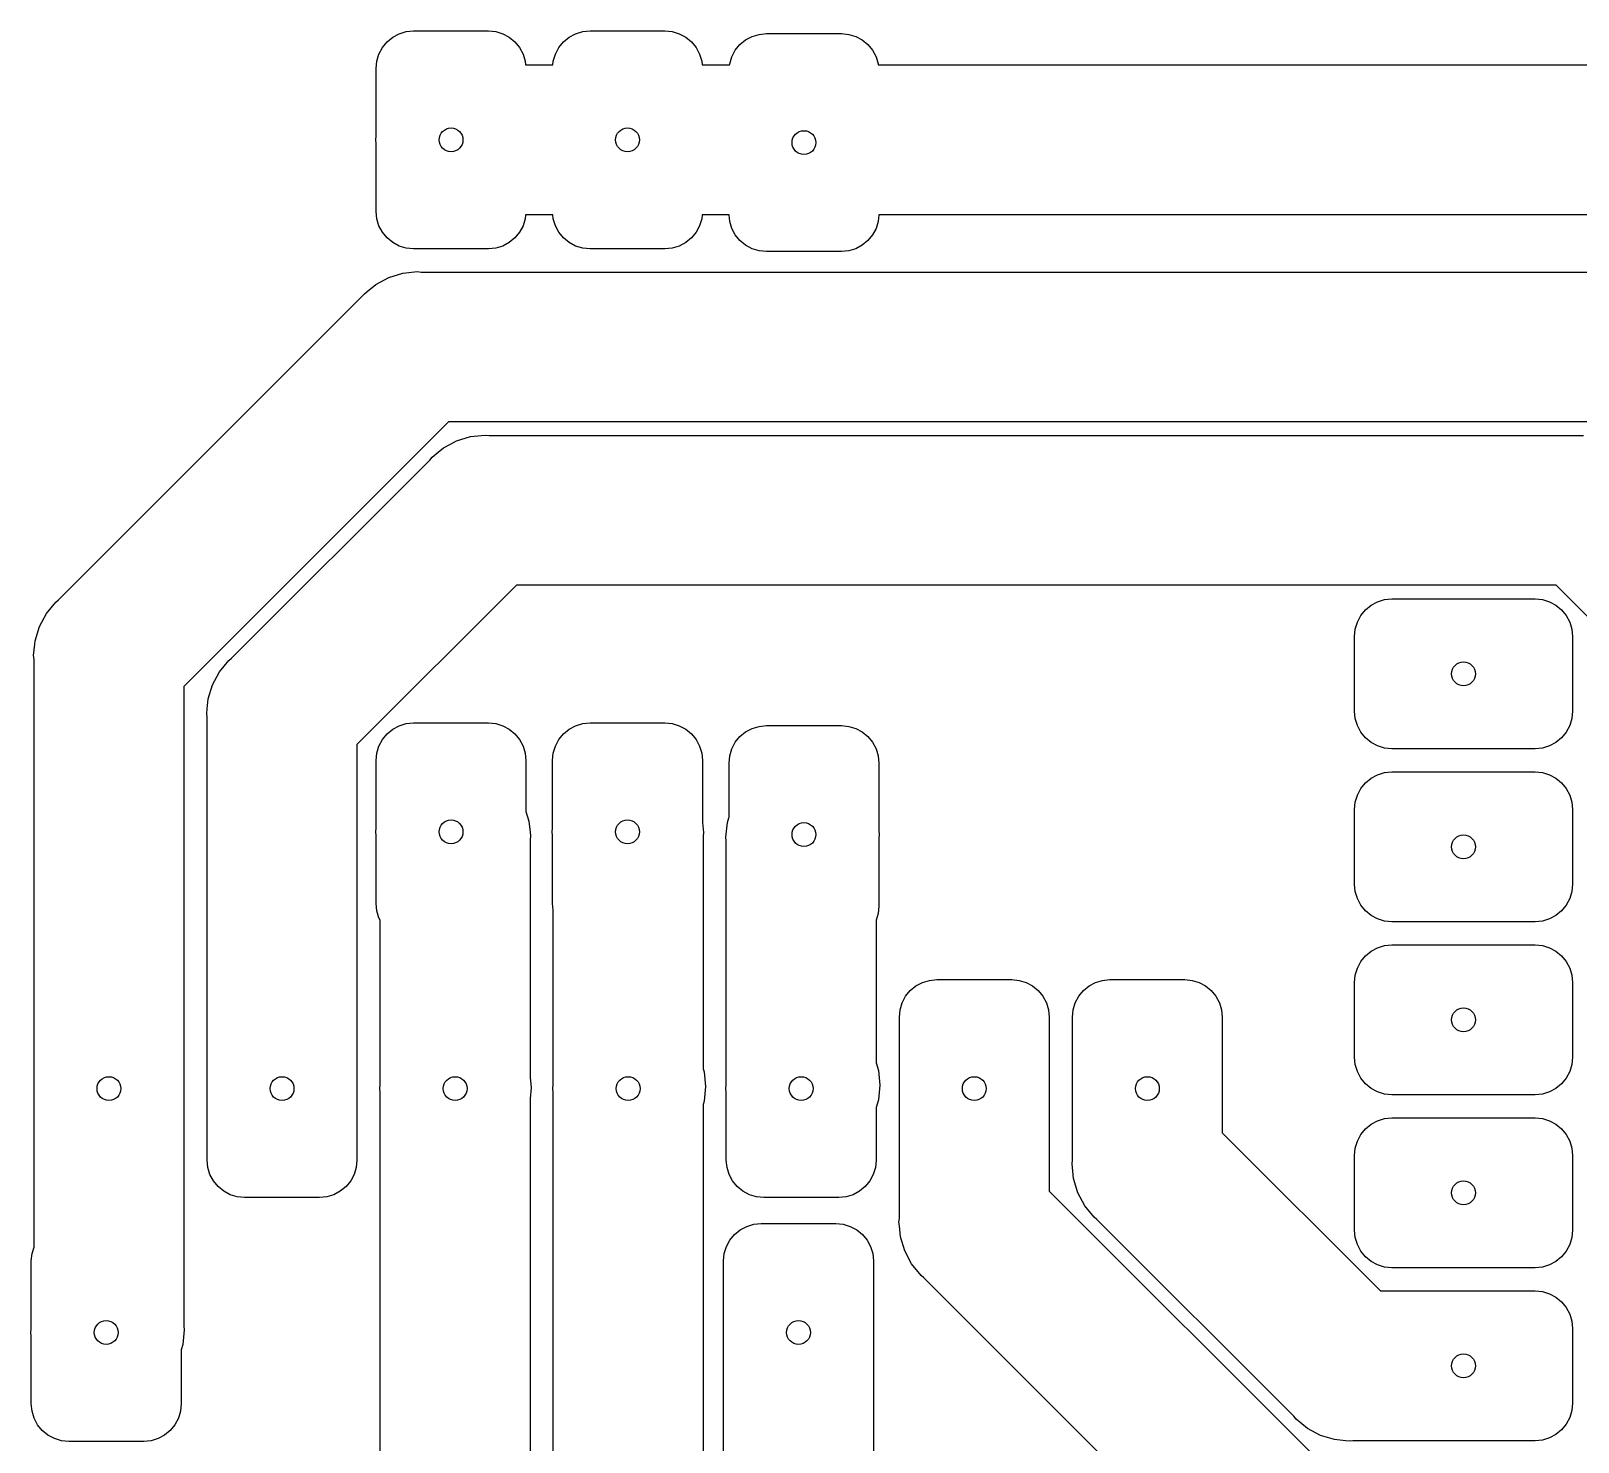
# Model space of a CAD drawing. Extents: x 5.52 to 7.1, y -5.17 to -2.98.
# Drawn here: x 5.516 to 6.41, y -3.792 to -2.976 of the extents above; entities that cross this region are included whole.
import ezdxf

# ---------------------------------------------------------------- set-up
doc = ezdxf.new("R2010")
doc.units = 0
doc.header["$MEASUREMENT"] = 0
doc.layers.add('BLACK', color=7, linetype='CONTINUOUS')

msp = doc.modelspace()

# ---------------------------------------------------------------- linework, layer by layer
at = {"layer": 'BLACK', "linetype": 'CONTINUOUS'}
for p, q in [((5.72912, -2.97803), (5.73318, -2.97679)), ((5.73318, -2.97679), (5.7374, -2.97638)), ((5.7374, -2.97638), (5.78071, -2.97638)), ((5.78071, -2.97638), (5.78493, -2.97679)), ((5.78493, -2.97679), (5.789, -2.97803)), ((5.83108, -2.97803), (5.83515, -2.97679)), ((5.83515, -2.97679), (5.83937, -2.97638)), ((5.83937, -2.97638), (5.88268, -2.97638)), ((5.88268, -2.97638), (5.8869, -2.97679)), ((5.8869, -2.97679), (5.89096, -2.97803)), ((5.7194, -2.986), (5.72209, -2.98272)), ((5.72209, -2.98272), (5.72537, -2.98003)), ((5.72537, -2.98003), (5.72912, -2.97803)), ((5.789, -2.97803), (5.79274, -2.98003)), ((5.79274, -2.98003), (5.79602, -2.98272)), ((5.79602, -2.98272), (5.79871, -2.986)), ((5.82137, -2.986), (5.82406, -2.98272)), ((5.82406, -2.98272), (5.82734, -2.98003)), ((5.82734, -2.98003), (5.83108, -2.97803)), ((5.89096, -2.97803), (5.89471, -2.98003)), ((5.89471, -2.98003), (5.89799, -2.98272)), ((5.89799, -2.98272), (5.90068, -2.986)), ((5.92333, -2.98758), (5.92603, -2.98429)), ((5.92603, -2.98429), (5.92931, -2.9816)), ((5.92931, -2.9816), (5.93305, -2.9796)), ((5.93305, -2.9796), (5.93711, -2.97837)), ((5.93711, -2.97837), (5.94134, -2.97795)), ((5.94134, -2.97795), (5.98465, -2.97795)), ((5.98465, -2.97795), (5.98887, -2.97837)), ((5.98887, -2.97837), (5.99293, -2.9796)), ((5.99293, -2.9796), (5.99668, -2.9816)), ((5.99668, -2.9816), (5.99996, -2.98429)), ((5.99996, -2.98429), (6.00265, -2.98758)), ((5.71575, -2.99803), (5.71616, -2.99381)), ((5.71616, -2.99381), (5.7174, -2.98975)), ((5.7174, -2.98975), (5.7194, -2.986)), ((5.79871, -2.986), (5.80071, -2.98975)), ((5.80071, -2.98975), (5.80195, -2.99381)), ((5.80195, -2.99381), (5.80217, -2.99606)), ((5.81791, -2.99606), (5.81813, -2.99381)), ((5.81813, -2.99381), (5.81936, -2.98975)), ((5.81936, -2.98975), (5.82137, -2.986)), ((5.90068, -2.986), (5.90268, -2.98975)), ((5.90268, -2.98975), (5.90391, -2.99381)), ((5.90391, -2.99381), (5.90414, -2.99606)), ((5.9201, -2.99538), (5.92133, -2.99132)), ((5.92133, -2.99132), (5.92333, -2.98758)), ((6.00265, -2.98758), (6.00465, -2.99132)), ((6.00465, -2.99132), (6.00588, -2.99538)), ((5.71575, -3.03724), (5.71575, -2.99803)), ((5.80217, -2.99606), (5.81791, -2.99606)), ((5.90414, -2.99606), (5.92003, -2.99606)), ((5.92003, -2.99606), (5.9201, -2.99538)), ((6.00588, -2.99538), (6.00595, -2.99606)), ((6.00595, -2.99606), (6.7993, -2.99606)), ((5.71554, -3.03937), (5.71575, -3.03724)), ((5.71575, -3.0415), (5.71554, -3.03937)), ((5.71575, -3.08071), (5.71575, -3.0415)), ((5.71616, -3.08493), (5.71575, -3.08071)), ((5.80217, -3.08268), (5.80195, -3.08493)), ((5.81791, -3.08268), (5.80217, -3.08268)), ((5.81813, -3.08493), (5.81791, -3.08268)), ((5.90414, -3.08268), (5.90391, -3.08493)), ((5.91972, -3.08268), (5.90414, -3.08268)), ((5.9201, -3.08651), (5.91972, -3.08268)), ((6.00626, -3.08268), (6.00588, -3.08651)), ((6.78349, -3.08268), (6.00626, -3.08268)), ((5.7174, -3.089), (5.71616, -3.08493)), ((5.7194, -3.09274), (5.7174, -3.089)), ((5.72209, -3.09602), (5.7194, -3.09274)), ((5.79871, -3.09274), (5.79602, -3.09602)), ((5.80071, -3.089), (5.79871, -3.09274)), ((5.80195, -3.08493), (5.80071, -3.089)), ((5.81936, -3.089), (5.81813, -3.08493)), ((5.82137, -3.09274), (5.81936, -3.089)), ((5.82406, -3.09602), (5.82137, -3.09274)), ((5.90068, -3.09274), (5.89799, -3.09602)), ((5.90268, -3.089), (5.90068, -3.09274)), ((5.90391, -3.08493), (5.90268, -3.089)), ((5.92133, -3.09057), (5.9201, -3.08651)), ((5.92333, -3.09431), (5.92133, -3.09057)), ((6.00465, -3.09057), (6.00265, -3.09431)), ((6.00588, -3.08651), (6.00465, -3.09057)), ((5.72537, -3.09871), (5.72209, -3.09602)), ((5.72912, -3.10071), (5.72537, -3.09871)), ((5.73318, -3.10195), (5.72912, -3.10071)), ((5.7374, -3.10236), (5.73318, -3.10195)), ((5.78493, -3.10195), (5.78071, -3.10236)), ((5.789, -3.10071), (5.78493, -3.10195)), ((5.79274, -3.09871), (5.789, -3.10071)), ((5.79602, -3.09602), (5.79274, -3.09871)), ((5.82734, -3.09871), (5.82406, -3.09602)), ((5.83108, -3.10071), (5.82734, -3.09871)), ((5.83515, -3.10195), (5.83108, -3.10071)), ((5.83937, -3.10236), (5.83515, -3.10195)), ((5.8869, -3.10195), (5.88268, -3.10236)), ((5.89096, -3.10071), (5.8869, -3.10195)), ((5.89471, -3.09871), (5.89096, -3.10071)), ((5.89799, -3.09602), (5.89471, -3.09871)), ((5.92603, -3.09759), (5.92333, -3.09431)), ((5.92931, -3.10029), (5.92603, -3.09759)), ((5.93305, -3.10229), (5.92931, -3.10029)), ((5.99668, -3.10029), (5.99293, -3.10229)), ((5.99996, -3.09759), (5.99668, -3.10029)), ((6.00265, -3.09431), (5.99996, -3.09759)), ((5.78071, -3.10236), (5.7374, -3.10236)), ((5.88268, -3.10236), (5.83937, -3.10236)), ((5.93711, -3.10352), (5.93305, -3.10229)), ((5.94134, -3.10394), (5.93711, -3.10352)), ((5.98465, -3.10394), (5.94134, -3.10394)), ((5.98887, -3.10352), (5.98465, -3.10394)), ((5.99293, -3.10229), (5.98887, -3.10352)), ((5.71557, -3.12287), (5.72309, -3.11885)), ((5.72309, -3.11885), (5.73126, -3.11637)), ((5.73126, -3.11637), (5.73975, -3.11554)), ((5.73975, -3.11554), (5.74188, -3.11575)), ((5.74188, -3.11575), (6.45261, -3.11575)), ((5.70762, -3.12994), (5.70898, -3.12828)), ((5.70898, -3.12828), (5.71063, -3.12693)), ((5.71063, -3.12693), (5.71557, -3.12287)), ((5.71063, -3.12693), (5.71063, -3.12693)), ((5.5323, -3.30526), (5.70762, -3.12994)), ((5.75769, -3.20236), (5.60472, -3.35532)), ((6.4368, -3.20236), (5.75769, -3.20236)), ((5.75157, -3.21994), (5.75471, -3.21736)), ((5.75471, -3.21736), (5.75873, -3.21521)), ((5.75873, -3.21521), (5.76223, -3.21334)), ((5.76223, -3.21334), (5.7704, -3.21086)), ((5.7704, -3.21086), (5.77676, -3.21024)), ((5.77676, -3.21024), (5.77889, -3.21003)), ((5.77676, -3.21024), (5.77676, -3.21024)), ((5.77889, -3.21003), (5.78101, -3.21024)), ((5.78101, -3.21024), (6.41348, -3.21024)), ((5.6323, -3.33888), (5.74676, -3.22442)), ((5.74676, -3.22442), (5.74811, -3.22277)), ((5.74811, -3.22277), (5.75157, -3.21994)), ((5.79682, -3.29685), (5.70472, -3.38895)), ((6.39766, -3.29685), (5.79682, -3.29685)), ((6.77796, -3.67715), (6.39766, -3.29685)), ((5.52523, -3.31321), (5.53065, -3.30661)), ((5.53065, -3.30661), (5.5323, -3.30526)), ((6.29073, -3.30837), (6.29447, -3.30637)), ((6.29447, -3.30637), (6.29853, -3.30514)), ((6.29853, -3.30514), (6.30276, -3.30472)), ((6.30276, -3.30472), (6.38543, -3.30472)), ((6.38543, -3.30472), (6.38966, -3.30514)), ((6.38966, -3.30514), (6.39372, -3.30637)), ((6.39372, -3.30637), (6.39746, -3.30837)), ((5.52121, -3.32073), (5.52523, -3.31321)), ((6.28275, -3.31809), (6.28475, -3.31435)), ((6.28475, -3.31435), (6.28744, -3.31107)), ((6.28744, -3.31107), (6.29073, -3.30837)), ((6.39746, -3.30837), (6.40074, -3.31107)), ((6.40074, -3.31107), (6.40344, -3.31435)), ((6.40344, -3.31435), (6.40544, -3.31809)), ((5.51874, -3.32889), (5.52121, -3.32073)), ((6.2811, -3.32638), (6.28152, -3.32215)), ((6.28152, -3.32215), (6.28275, -3.31809)), ((6.40544, -3.31809), (6.40667, -3.32215)), ((6.40667, -3.32215), (6.40709, -3.32638)), ((5.5179, -3.33738), (5.51855, -3.33081)), ((5.51855, -3.33081), (5.51874, -3.32889)), ((6.2811, -3.36969), (6.2811, -3.32638)), ((6.40709, -3.32638), (6.40709, -3.36969)), ((5.51811, -3.33951), (5.5179, -3.33738)), ((5.51811, -3.54646), (5.51811, -3.33951)), ((5.62523, -3.34683), (5.63065, -3.34024)), ((5.63065, -3.34024), (5.6323, -3.33888)), ((5.62121, -3.35436), (5.62523, -3.34683)), ((5.60472, -3.35532), (5.60472, -3.72504)), ((5.61874, -3.36252), (5.62121, -3.35436)), ((5.6179, -3.37101), (5.61818, -3.36816)), ((5.61818, -3.36816), (5.61874, -3.36252)), ((6.28152, -3.37391), (6.2811, -3.36969)), ((6.40709, -3.36969), (6.40667, -3.37391)), ((5.61811, -3.37314), (5.6179, -3.37101)), ((5.61811, -3.54646), (5.61811, -3.37314)), ((5.72537, -3.38003), (5.72912, -3.37803)), ((5.72912, -3.37803), (5.73318, -3.37679)), ((5.73318, -3.37679), (5.7374, -3.37638)), ((5.7374, -3.37638), (5.78071, -3.37638)), ((5.78071, -3.37638), (5.78493, -3.37679)), ((5.78493, -3.37679), (5.789, -3.37803)), ((5.789, -3.37803), (5.79274, -3.38003)), ((5.82734, -3.38003), (5.83108, -3.37803)), ((5.83108, -3.37803), (5.83515, -3.37679)), ((5.83515, -3.37679), (5.83937, -3.37638)), ((5.83937, -3.37638), (5.88268, -3.37638)), ((5.88268, -3.37638), (5.8869, -3.37679)), ((5.8869, -3.37679), (5.89096, -3.37803)), ((5.89096, -3.37803), (5.89471, -3.38003)), ((5.93305, -3.3796), (5.93711, -3.37837)), ((5.93711, -3.37837), (5.94134, -3.37795)), ((5.94134, -3.37795), (5.98465, -3.37795)), ((5.98465, -3.37795), (5.98887, -3.37837)), ((5.98887, -3.37837), (5.99293, -3.3796)), ((6.28275, -3.37797), (6.28152, -3.37391)), ((6.28475, -3.38172), (6.28275, -3.37797)), ((6.40544, -3.37797), (6.40344, -3.38172)), ((6.40667, -3.37391), (6.40544, -3.37797)), ((5.7174, -3.38975), (5.7194, -3.386)), ((5.7194, -3.386), (5.72209, -3.38272)), ((5.72209, -3.38272), (5.72537, -3.38003)), ((5.79274, -3.38003), (5.79602, -3.38272)), ((5.79602, -3.38272), (5.79871, -3.386)), ((5.79871, -3.386), (5.80071, -3.38975)), ((5.81936, -3.38975), (5.82137, -3.386)), ((5.82137, -3.386), (5.82406, -3.38272)), ((5.82406, -3.38272), (5.82734, -3.38003)), ((5.89471, -3.38003), (5.89799, -3.38272)), ((5.89799, -3.38272), (5.90068, -3.386)), ((5.90068, -3.386), (5.90268, -3.38975)), ((5.92133, -3.39132), (5.92333, -3.38758)), ((5.92333, -3.38758), (5.92603, -3.38429)), ((5.92603, -3.38429), (5.92931, -3.3816)), ((5.92931, -3.3816), (5.93305, -3.3796)), ((5.99293, -3.3796), (5.99668, -3.3816)), ((5.99668, -3.3816), (5.99996, -3.38429)), ((5.99996, -3.38429), (6.00265, -3.38758)), ((6.00265, -3.38758), (6.00465, -3.39132)), ((6.28744, -3.385), (6.28475, -3.38172)), ((6.29073, -3.38769), (6.28744, -3.385)), ((6.29447, -3.38969), (6.29073, -3.38769)), ((6.39746, -3.38769), (6.39372, -3.38969)), ((6.40074, -3.385), (6.39746, -3.38769)), ((6.40344, -3.38172), (6.40074, -3.385)), ((5.70472, -3.38895), (5.70472, -3.62913)), ((5.71575, -3.39803), (5.71616, -3.39381)), ((5.71616, -3.39381), (5.7174, -3.38975)), ((5.80071, -3.38975), (5.80195, -3.39381)), ((5.80195, -3.39381), (5.80236, -3.39803)), ((5.81772, -3.39803), (5.81813, -3.39381)), ((5.81813, -3.39381), (5.81936, -3.38975)), ((5.90268, -3.38975), (5.90391, -3.39381)), ((5.90391, -3.39381), (5.90433, -3.39803)), ((5.91969, -3.39961), (5.9201, -3.39538)), ((5.9201, -3.39538), (5.92133, -3.39132)), ((6.00465, -3.39132), (6.00588, -3.39538)), ((6.00588, -3.39538), (6.0063, -3.39961)), ((6.29853, -3.39092), (6.29447, -3.38969)), ((6.30276, -3.39134), (6.29853, -3.39092)), ((6.38543, -3.39134), (6.30276, -3.39134)), ((6.38966, -3.39092), (6.38543, -3.39134)), ((6.39372, -3.38969), (6.38966, -3.39092)), ((5.71575, -3.43724), (5.71575, -3.39803)), ((5.80236, -3.39803), (5.80236, -3.42752)), ((5.81772, -3.43724), (5.81772, -3.39803)), ((5.90433, -3.39803), (5.90433, -3.43364)), ((5.91969, -3.4309), (5.91969, -3.39961)), ((6.0063, -3.39961), (6.0063, -3.43882)), ((6.29447, -3.40637), (6.29853, -3.40514)), ((6.29853, -3.40514), (6.30276, -3.40472)), ((6.30276, -3.40472), (6.38543, -3.40472)), ((6.38543, -3.40472), (6.38966, -3.40514)), ((6.38966, -3.40514), (6.39372, -3.40637)), ((6.28275, -3.41809), (6.28475, -3.41435)), ((6.28475, -3.41435), (6.28744, -3.41107)), ((6.28744, -3.41107), (6.29073, -3.40837)), ((6.29073, -3.40837), (6.29447, -3.40637)), ((6.39372, -3.40637), (6.39746, -3.40837)), ((6.39746, -3.40837), (6.40074, -3.41107)), ((6.40074, -3.41107), (6.40344, -3.41435)), ((6.40344, -3.41435), (6.40544, -3.41809)), ((6.2811, -3.42638), (6.28152, -3.42215)), ((6.28152, -3.42215), (6.28275, -3.41809)), ((6.40544, -3.41809), (6.40667, -3.42215)), ((6.40667, -3.42215), (6.40709, -3.42638)), ((5.80236, -3.42752), (5.8041, -3.43324)), ((5.91874, -3.43403), (5.91957, -3.43127)), ((5.91957, -3.43127), (5.91969, -3.4309)), ((6.2811, -3.46969), (6.2811, -3.42638)), ((6.40709, -3.42638), (6.40709, -3.46969)), ((5.71554, -3.43937), (5.71575, -3.43724)), ((5.71575, -3.4415), (5.71554, -3.43937)), ((5.71575, -3.48071), (5.71575, -3.4415)), ((5.8041, -3.43324), (5.80472, -3.43954)), ((5.80472, -3.43954), (5.80493, -3.44173)), ((5.81751, -3.43937), (5.81772, -3.43724)), ((5.81772, -3.4415), (5.81751, -3.43937)), ((5.81772, -3.48071), (5.81772, -3.4415)), ((5.90433, -3.43364), (5.90437, -3.43403)), ((5.90437, -3.43403), (5.90493, -3.43976)), ((5.90493, -3.43976), (5.90472, -3.44189)), ((5.9179, -3.44252), (5.91874, -3.43403)), ((6.0063, -3.43882), (6.00651, -3.44094)), ((6.00651, -3.44094), (6.0063, -3.44307)), ((5.80493, -3.44173), (5.80472, -3.44386)), ((5.80472, -3.44386), (5.80472, -3.58128)), ((5.90472, -3.44189), (5.90472, -3.5763)), ((5.91811, -3.44465), (5.9179, -3.44252)), ((5.91811, -3.54646), (5.91811, -3.44465)), ((6.0063, -3.44307), (6.0063, -3.48228)), ((6.28152, -3.47391), (6.2811, -3.46969)), ((6.28275, -3.47797), (6.28152, -3.47391)), ((6.40667, -3.47391), (6.40544, -3.47797)), ((6.40709, -3.46969), (6.40667, -3.47391)), ((5.71616, -3.48493), (5.71575, -3.48071)), ((5.7174, -3.489), (5.71616, -3.48493)), ((5.81811, -3.48471), (5.81772, -3.48071)), ((5.81811, -3.54646), (5.81811, -3.48471)), ((6.0063, -3.48228), (6.00588, -3.48651)), ((6.28475, -3.48172), (6.28275, -3.47797)), ((6.28744, -3.485), (6.28475, -3.48172)), ((6.29073, -3.48769), (6.28744, -3.485)), ((6.40074, -3.485), (6.39746, -3.48769)), ((6.40344, -3.48172), (6.40074, -3.485)), ((6.40544, -3.47797), (6.40344, -3.48172)), ((5.71811, -3.49033), (5.7174, -3.489)), ((5.71811, -3.54646), (5.71811, -3.49033)), ((6.00588, -3.48651), (6.00472, -3.49033)), ((6.00472, -3.49033), (6.00472, -3.57291)), ((6.29447, -3.48969), (6.29073, -3.48769)), ((6.29853, -3.49092), (6.29447, -3.48969)), ((6.30276, -3.49134), (6.29853, -3.49092)), ((6.38543, -3.49134), (6.30276, -3.49134)), ((6.38966, -3.49092), (6.38543, -3.49134)), ((6.39372, -3.48969), (6.38966, -3.49092)), ((6.39746, -3.48769), (6.39372, -3.48969)), ((6.28475, -3.51435), (6.28744, -3.51107)), ((6.28744, -3.51107), (6.29073, -3.50837)), ((6.29073, -3.50837), (6.29447, -3.50637)), ((6.29447, -3.50637), (6.29853, -3.50514)), ((6.29853, -3.50514), (6.30276, -3.50472)), ((6.30276, -3.50472), (6.38543, -3.50472)), ((6.38543, -3.50472), (6.38966, -3.50514)), ((6.38966, -3.50514), (6.39372, -3.50637)), ((6.39372, -3.50637), (6.39746, -3.50837)), ((6.39746, -3.50837), (6.40074, -3.51107)), ((6.40074, -3.51107), (6.40344, -3.51435)), ((6.2811, -3.52638), (6.28152, -3.52215)), ((6.28152, -3.52215), (6.28275, -3.51809)), ((6.28275, -3.51809), (6.28475, -3.51435)), ((6.40344, -3.51435), (6.40544, -3.51809)), ((6.40544, -3.51809), (6.40667, -3.52215)), ((6.40667, -3.52215), (6.40709, -3.52638)), ((6.02445, -3.53115), (6.02773, -3.52845)), ((6.02773, -3.52845), (6.03148, -3.52645)), ((6.03148, -3.52645), (6.03554, -3.52522)), ((6.03554, -3.52522), (6.03976, -3.5248)), ((6.03976, -3.5248), (6.08307, -3.5248)), ((6.08307, -3.5248), (6.0873, -3.52522)), ((6.0873, -3.52522), (6.09136, -3.52645)), ((6.09136, -3.52645), (6.0951, -3.52845)), ((6.0951, -3.52845), (6.09838, -3.53115)), ((6.12445, -3.53115), (6.12773, -3.52845)), ((6.12773, -3.52845), (6.13148, -3.52645)), ((6.13148, -3.52645), (6.13554, -3.52522)), ((6.13554, -3.52522), (6.13976, -3.5248)), ((6.13976, -3.5248), (6.18307, -3.5248)), ((6.18307, -3.5248), (6.1873, -3.52522)), ((6.1873, -3.52522), (6.19136, -3.52645)), ((6.19136, -3.52645), (6.1951, -3.52845)), ((6.1951, -3.52845), (6.19838, -3.53115)), ((6.2811, -3.56969), (6.2811, -3.52638)), ((6.40709, -3.52638), (6.40709, -3.56969)), ((6.01853, -3.54223), (6.01976, -3.53817)), ((6.01976, -3.53817), (6.02176, -3.53443)), ((6.02176, -3.53443), (6.02445, -3.53115)), ((6.09838, -3.53115), (6.10108, -3.53443)), ((6.10108, -3.53443), (6.10308, -3.53817)), ((6.10308, -3.53817), (6.10431, -3.54223)), ((6.11853, -3.54223), (6.11976, -3.53817)), ((6.11976, -3.53817), (6.12176, -3.53443)), ((6.12176, -3.53443), (6.12445, -3.53115)), ((6.19838, -3.53115), (6.20108, -3.53443)), ((6.20108, -3.53443), (6.20308, -3.53817)), ((6.20308, -3.53817), (6.20431, -3.54223)), ((5.51811, -3.58567), (5.51811, -3.54646)), ((5.51811, -3.54646), (5.51811, -3.54646)), ((5.61811, -3.62913), (5.61811, -3.54646)), ((5.61811, -3.54646), (5.61811, -3.54646)), ((5.71811, -3.58567), (5.71811, -3.54646)), ((5.81811, -3.58567), (5.81811, -3.54646)), ((5.91811, -3.58567), (5.91811, -3.54646)), ((6.01811, -3.54646), (6.01853, -3.54223)), ((6.01811, -3.66285), (6.01811, -3.54646)), ((6.10431, -3.54223), (6.10472, -3.54646)), ((6.10472, -3.54646), (6.10472, -3.64704)), ((6.11811, -3.54646), (6.11853, -3.54223)), ((6.11811, -3.62922), (6.11811, -3.54646)), ((6.20431, -3.54223), (6.20472, -3.54646)), ((6.20472, -3.54646), (6.20472, -3.61341)), ((6.00472, -3.57291), (6.00607, -3.57734)), ((6.28152, -3.57391), (6.2811, -3.56969)), ((6.28275, -3.57797), (6.28152, -3.57391)), ((6.40667, -3.57391), (6.40544, -3.57797)), ((6.40709, -3.56969), (6.40667, -3.57391)), ((5.80472, -3.58128), (5.80533, -3.5874)), ((5.90472, -3.5763), (5.90528, -3.57812)), ((5.90528, -3.57812), (5.90612, -3.58661)), ((6.00607, -3.57734), (6.0069, -3.58583)), ((6.28475, -3.58172), (6.28275, -3.57797)), ((6.28744, -3.585), (6.28475, -3.58172)), ((6.40344, -3.58172), (6.40074, -3.585)), ((6.40544, -3.57797), (6.40344, -3.58172)), ((5.51811, -3.67936), (5.51811, -3.58567)), ((5.7179, -3.5878), (5.71811, -3.58567)), ((5.71811, -3.58992), (5.7179, -3.5878)), ((5.71811, -3.62913), (5.71811, -3.58992)), ((5.80533, -3.5874), (5.80472, -3.59353)), ((5.80472, -3.59353), (5.80472, -3.99665)), ((5.8179, -3.5878), (5.81811, -3.58567)), ((5.81811, -3.58992), (5.8179, -3.5878)), ((5.81811, -3.62913), (5.81811, -3.58992)), ((5.90612, -3.58661), (5.90528, -3.5951)), ((5.9179, -3.5878), (5.91811, -3.58567)), ((5.91811, -3.58992), (5.9179, -3.5878)), ((5.91811, -3.62913), (5.91811, -3.58992)), ((6.0069, -3.58583), (6.00607, -3.59432)), ((6.29073, -3.58769), (6.28744, -3.585)), ((6.29447, -3.58969), (6.29073, -3.58769)), ((6.29853, -3.59092), (6.29447, -3.58969)), ((6.30276, -3.59134), (6.29853, -3.59092)), ((6.38543, -3.59134), (6.30276, -3.59134)), ((6.38966, -3.59092), (6.38543, -3.59134)), ((6.39372, -3.58969), (6.38966, -3.59092)), ((6.39746, -3.58769), (6.39372, -3.58969)), ((6.40074, -3.585), (6.39746, -3.58769)), ((5.90528, -3.5951), (5.90472, -3.59693)), ((5.90472, -3.59693), (5.90472, -3.96302)), ((6.00607, -3.59432), (6.00472, -3.59874)), ((6.00472, -3.59874), (6.00472, -3.62913)), ((6.28475, -3.61435), (6.28744, -3.61107)), ((6.28744, -3.61107), (6.29073, -3.60837)), ((6.29073, -3.60837), (6.29447, -3.60637)), ((6.29447, -3.60637), (6.29853, -3.60514)), ((6.29853, -3.60514), (6.30276, -3.60472)), ((6.30276, -3.60472), (6.38543, -3.60472)), ((6.38543, -3.60472), (6.38966, -3.60514)), ((6.38966, -3.60514), (6.39372, -3.60637)), ((6.39372, -3.60637), (6.39746, -3.60837)), ((6.39746, -3.60837), (6.40074, -3.61107)), ((6.40074, -3.61107), (6.40344, -3.61435)), ((6.20472, -3.61341), (6.29604, -3.70472)), ((6.28152, -3.62215), (6.28275, -3.61809)), ((6.28275, -3.61809), (6.28475, -3.61435)), ((6.40344, -3.61435), (6.40544, -3.61809)), ((6.40544, -3.61809), (6.40667, -3.62215)), ((5.61853, -3.63336), (5.61811, -3.62913)), ((5.70472, -3.62913), (5.70431, -3.63336)), ((5.71811, -4.01246), (5.71811, -3.62913)), ((5.71811, -3.62913), (5.71811, -3.62913)), ((5.81811, -3.97883), (5.81811, -3.62913)), ((5.81811, -3.62913), (5.81811, -3.62913)), ((5.91853, -3.63336), (5.91811, -3.62913)), ((6.00472, -3.62913), (6.00431, -3.63336)), ((6.1179, -3.63135), (6.11811, -3.62922)), ((6.2811, -3.62638), (6.28152, -3.62215)), ((6.2811, -3.66969), (6.2811, -3.62638)), ((6.40667, -3.62215), (6.40709, -3.62638)), ((6.40709, -3.62638), (6.40709, -3.66969)), ((5.61976, -3.63742), (5.61853, -3.63336)), ((5.62176, -3.64116), (5.61976, -3.63742)), ((5.70308, -3.63742), (5.70108, -3.64116)), ((5.70431, -3.63336), (5.70308, -3.63742)), ((5.91976, -3.63742), (5.91853, -3.63336)), ((5.92176, -3.64116), (5.91976, -3.63742)), ((6.00308, -3.63742), (6.00108, -3.64116)), ((6.00431, -3.63336), (6.00308, -3.63742)), ((6.11811, -3.63348), (6.1179, -3.63135)), ((6.11874, -3.63984), (6.11811, -3.63348)), ((6.11811, -3.63348), (6.11811, -3.63348)), ((5.62445, -3.64445), (5.62176, -3.64116)), ((5.62773, -3.64714), (5.62445, -3.64445)), ((5.63148, -3.64914), (5.62773, -3.64714)), ((5.6951, -3.64714), (5.69136, -3.64914)), ((5.69838, -3.64445), (5.6951, -3.64714)), ((5.70108, -3.64116), (5.69838, -3.64445)), ((5.92445, -3.64445), (5.92176, -3.64116)), ((5.92773, -3.64714), (5.92445, -3.64445)), ((5.93148, -3.64914), (5.92773, -3.64714)), ((5.9951, -3.64714), (5.99136, -3.64914)), ((5.99838, -3.64445), (5.9951, -3.64714)), ((6.00108, -3.64116), (5.99838, -3.64445)), ((6.10472, -3.64704), (6.26241, -3.80472)), ((6.12121, -3.648), (6.11874, -3.63984)), ((5.63554, -3.65037), (5.63148, -3.64914)), ((5.63976, -3.65079), (5.63554, -3.65037)), ((5.68307, -3.65079), (5.63976, -3.65079)), ((5.6873, -3.65037), (5.68307, -3.65079)), ((5.69136, -3.64914), (5.6873, -3.65037)), ((5.93554, -3.65037), (5.93148, -3.64914)), ((5.93976, -3.65079), (5.93554, -3.65037)), ((5.98307, -3.65079), (5.93976, -3.65079)), ((5.9873, -3.65037), (5.98307, -3.65079)), ((5.99136, -3.64914), (5.9873, -3.65037)), ((6.12523, -3.65553), (6.12121, -3.648)), ((6.13065, -3.66212), (6.12523, -3.65553)), ((6.0179, -3.66498), (6.01811, -3.66285)), ((6.01811, -3.66711), (6.0179, -3.66498)), ((6.1323, -3.66348), (6.13065, -3.66212)), ((6.24597, -3.77715), (6.1323, -3.66348)), ((5.92018, -3.67537), (5.92288, -3.67209)), ((5.92288, -3.67209), (5.92616, -3.6694)), ((5.92616, -3.6694), (5.9299, -3.6674)), ((5.9299, -3.6674), (5.93396, -3.66616)), ((5.93396, -3.66616), (5.93819, -3.66575)), ((5.93819, -3.66575), (5.9815, -3.66575)), ((5.9815, -3.66575), (5.98572, -3.66616)), ((5.98572, -3.66616), (5.98978, -3.6674)), ((5.98978, -3.6674), (5.99353, -3.6694)), ((5.99353, -3.6694), (5.99681, -3.67209)), ((5.99681, -3.67209), (5.9995, -3.67537)), ((6.01874, -3.67347), (6.01811, -3.66711)), ((6.01811, -3.66711), (6.01811, -3.66711)), ((6.02121, -3.68163), (6.01874, -3.67347)), ((6.28152, -3.67391), (6.2811, -3.66969)), ((6.28275, -3.67797), (6.28152, -3.67391)), ((6.40667, -3.67391), (6.40544, -3.67797)), ((6.40709, -3.66969), (6.40667, -3.67391)), ((5.51695, -3.68318), (5.51811, -3.67936)), ((5.91695, -3.68318), (5.91818, -3.67912)), ((5.91818, -3.67912), (5.92018, -3.67537)), ((5.9995, -3.67537), (6.0015, -3.67912)), ((6.0015, -3.67912), (6.00273, -3.68318)), ((6.02523, -3.68915), (6.02121, -3.68163)), ((6.28475, -3.68172), (6.28275, -3.67797)), ((6.28744, -3.685), (6.28475, -3.68172)), ((6.40344, -3.68172), (6.40074, -3.685)), ((6.40544, -3.67797), (6.40344, -3.68172)), ((5.51654, -3.6874), (5.51695, -3.68318)), ((5.51654, -3.72661), (5.51654, -3.6874)), ((5.91654, -3.6874), (5.91695, -3.68318)), ((5.91654, -3.72661), (5.91654, -3.6874)), ((6.00273, -3.68318), (6.00315, -3.6874)), ((6.00315, -3.6874), (6.00315, -3.89545)), ((6.03065, -3.69575), (6.02523, -3.68915)), ((6.29073, -3.68769), (6.28744, -3.685)), ((6.29447, -3.68969), (6.29073, -3.68769)), ((6.29853, -3.69092), (6.29447, -3.68969)), ((6.30276, -3.69134), (6.29853, -3.69092)), ((6.38543, -3.69134), (6.30276, -3.69134)), ((6.38966, -3.69092), (6.38543, -3.69134)), ((6.39372, -3.68969), (6.38966, -3.69092)), ((6.39746, -3.68769), (6.39372, -3.68969)), ((6.40074, -3.685), (6.39746, -3.68769)), ((6.0323, -3.69711), (6.03065, -3.69575)), ((6.21234, -3.87715), (6.0323, -3.69711)), ((6.29604, -3.70472), (6.38543, -3.70472)), ((6.38543, -3.70472), (6.38966, -3.70514)), ((6.38966, -3.70514), (6.39372, -3.70637)), ((6.39372, -3.70637), (6.39746, -3.70837)), ((6.39746, -3.70837), (6.40074, -3.71107)), ((6.40074, -3.71107), (6.40344, -3.71435)), ((6.40344, -3.71435), (6.40544, -3.71809)), ((6.40544, -3.71809), (6.40667, -3.72215)), ((5.51633, -3.72874), (5.51654, -3.72661)), ((5.60472, -3.72504), (5.60493, -3.72717)), ((5.60493, -3.72717), (5.60472, -3.72929)), ((5.91654, -3.91126), (5.91654, -3.72661)), ((6.40667, -3.72215), (6.40709, -3.72638)), ((6.40709, -3.72638), (6.40709, -3.76969)), ((5.51654, -3.73087), (5.51633, -3.72874)), ((5.51654, -3.77008), (5.51654, -3.73087)), ((5.6041, -3.73566), (5.60315, -3.73878)), ((5.60472, -3.72929), (5.6041, -3.73566)), ((5.60315, -3.73878), (5.60315, -3.77008)), ((5.51695, -3.7743), (5.51654, -3.77008)), ((5.60315, -3.77008), (5.60273, -3.7743)), ((6.40709, -3.76969), (6.40667, -3.77391)), ((5.51818, -3.77837), (5.51695, -3.7743)), ((5.52018, -3.78211), (5.51818, -3.77837)), ((5.6015, -3.77837), (5.5995, -3.78211)), ((5.60273, -3.7743), (5.6015, -3.77837)), ((6.24733, -3.7788), (6.24597, -3.77715)), ((6.25392, -3.78421), (6.24733, -3.7788)), ((6.40544, -3.77797), (6.40344, -3.78172)), ((6.40667, -3.77391), (6.40544, -3.77797)), ((5.52288, -3.78539), (5.52018, -3.78211)), ((5.52616, -3.78808), (5.52288, -3.78539)), ((5.5299, -3.79008), (5.52616, -3.78808)), ((5.53396, -3.79132), (5.5299, -3.79008)), ((5.58978, -3.79008), (5.58572, -3.79132)), ((5.59353, -3.78808), (5.58978, -3.79008)), ((5.59681, -3.78539), (5.59353, -3.78808)), ((5.5995, -3.78211), (5.59681, -3.78539)), ((6.26144, -3.78824), (6.25392, -3.78421)), ((6.26961, -3.79071), (6.26144, -3.78824)), ((6.39372, -3.78969), (6.38966, -3.79092)), ((6.39746, -3.78769), (6.39372, -3.78969)), ((6.40074, -3.785), (6.39746, -3.78769)), ((6.40344, -3.78172), (6.40074, -3.785)), ((5.53819, -3.79173), (5.53396, -3.79132)), ((5.5815, -3.79173), (5.53819, -3.79173)), ((5.58572, -3.79132), (5.5815, -3.79173)), ((6.27597, -3.79134), (6.26961, -3.79071)), ((6.2781, -3.79155), (6.27597, -3.79134)), ((6.27597, -3.79134), (6.27597, -3.79134)), ((6.28023, -3.79134), (6.2781, -3.79155)), ((6.38543, -3.79134), (6.28023, -3.79134)), ((6.38966, -3.79092), (6.38543, -3.79134))]:
    msp.add_line(p, q, dxfattribs=at)
at = {"layer": 'BLACK'}
for centre in [(5.75906, -3.03937), (5.86102, -3.03937), (5.96299, -3.04094), (6.34409, -3.34803), (5.75906, -3.43937), (5.86102, -3.43937), (5.96299, -3.44094), (6.34409, -3.44803), (6.34409, -3.54803), (5.56142, -3.5878), (5.66142, -3.5878), (5.76142, -3.5878), (5.86142, -3.5878), (5.96142, -3.5878), (6.06142, -3.5878), (6.16142, -3.5878), (6.34409, -3.64803), (5.55984, -3.72874), (5.95984, -3.72874), (6.34409, -3.74803)]:
    msp.add_circle(centre, 0.00689, dxfattribs=at)

doc.saveas('drawing.dxf')
